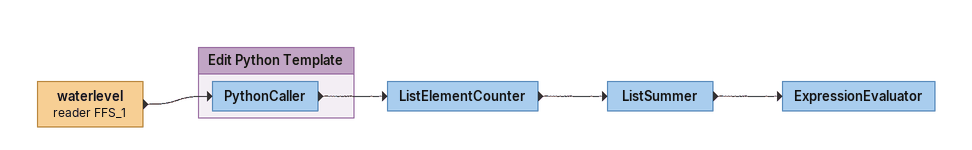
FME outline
waterlevel (reader FFS_1)
    -> PythonCaller
ListElementCounter
    -> ListSummer
ListSummer
    -> ExpressionEvaluator
ExpressionEvaluator

Bookmark: Edit Python Template
PythonCaller
    -> ListElementCounter
